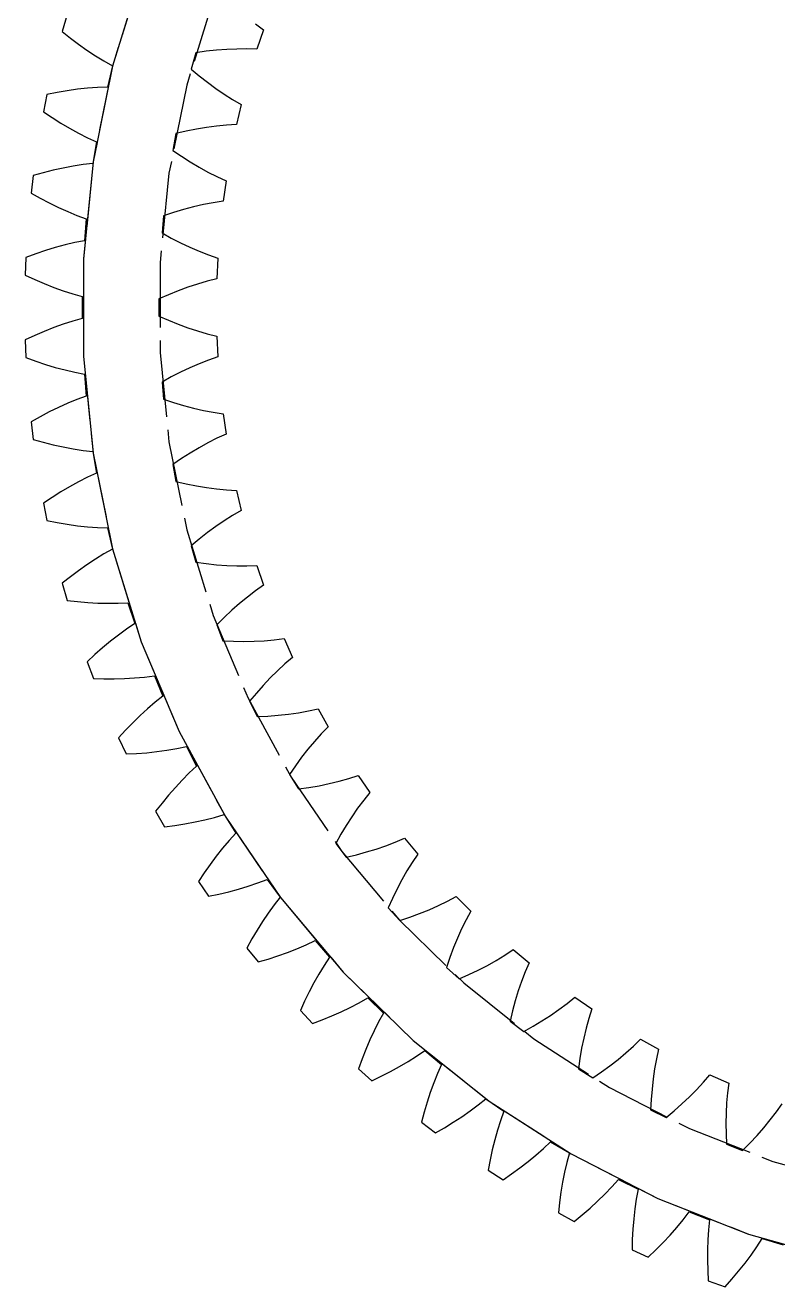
# Model space of a CAD drawing. Header units: millimetres. Extents: x -27 to 154, y -43 to 55.
# Drawn here: x -20.24 to -5.52, y -19.16 to 5.52 of the extents above; entities that cross this region are included whole.
import ezdxf

# ---------------------------------------------------------------- set-up
doc = ezdxf.new("R2010")
doc.units = ezdxf.units.MM
doc.linetypes.add('DASHED', pattern=[1.524, 1.27, -0.254])
doc.layers.add('HIDDEN', color=8, linetype='DASHED')
doc.layers.add('VISIBLE', color=7, linetype='CONTINUOUS')

msp = doc.modelspace()

# ---------------------------------------------------------------- linework, layer by layer
at = {"layer": 'HIDDEN'}
for points in [[(-17.97162, 6.54114), (-18.5336, 4.71924), (-18.91139, 2.85043), (-19.10123, 0.9533), (-19.10123, -0.9533), (-18.91139, -2.85043), (-18.5336, -4.71924), (-17.97162, -6.54114), (-17.23103, -8.29803), (-16.31919, -9.97245), (-15.24516, -11.54776), (-14.01962, -13.0083), (-12.65474, -14.33957), (-11.1641, -15.52831), (-9.5625, -16.56274), (-7.86587, -17.43255), (-6.09106, -18.12911), (-4.25571, -18.6455)], [(-17.97162, 6.54114), (-18.5336, 4.71924), (-18.91139, 2.85043), (-19.10123, 0.9533), (-19.10123, -0.9533), (-18.91139, -2.85043), (-18.5336, -4.71924), (-17.97162, -6.54114), (-17.23103, -8.29803), (-16.31919, -9.97245), (-15.24516, -11.54776), (-14.01962, -13.0083), (-12.65474, -14.33957), (-11.1641, -15.52831), (-9.5625, -16.56274), (-7.86587, -17.43255), (-6.09106, -18.12911), (-4.25571, -18.6455)], [(-17.97162, 6.54114), (-18.5336, 4.71924), (-18.91139, 2.85043), (-19.10123, 0.9533), (-19.10123, -0.9533), (-18.91139, -2.85043), (-18.5336, -4.71924), (-17.97162, -6.54114), (-17.23103, -8.29803), (-16.31919, -9.97245), (-15.24516, -11.54776), (-14.01962, -13.0083), (-12.65474, -14.33957), (-11.1641, -15.52831), (-9.5625, -16.56274), (-7.86587, -17.43255), (-6.09106, -18.12911), (-4.25571, -18.6455)], [(-16.56208, 6.02811), (-17.07999, 4.3491), (-17.42814, 2.62687), (-17.60309, 0.87853), (-17.60309, -0.87853), (-17.42814, -2.62687), (-17.07999, -4.3491), (-16.56208, -6.02811), (-15.87958, -7.6472), (-15.03925, -9.1903), (-14.04946, -10.64205), (-12.92004, -11.98804), (-11.66221, -13.21489), (-10.28848, -14.31041), (-8.8125, -15.2637), (-7.24894, -16.06529), (-5.61333, -16.70722), (-3.92193, -17.1831)], [(-16.56208, 6.02811), (-17.07999, 4.3491), (-17.42814, 2.62687), (-17.60309, 0.87853), (-17.60309, -0.87853), (-17.42814, -2.62687), (-17.07999, -4.3491), (-16.56208, -6.02811), (-15.87958, -7.6472), (-15.03925, -9.1903), (-14.04946, -10.64205), (-12.92004, -11.98804), (-11.66221, -13.21489), (-10.28848, -14.31041), (-8.8125, -15.2637), (-7.24894, -16.06529), (-5.61333, -16.70722), (-3.92193, -17.1831)], [(-19.42195, 5.73152), (-19.51756, 5.39697)], [(-15.73869, 5.54675), (-15.57917, 5.43503)], [(-15.73869, 5.54675), (-15.57917, 5.43503)], [(-15.57917, 5.43503), (-15.70778, 5.0513)], [(-15.57917, 5.43503), (-15.70778, 5.0513)], [(-19.51756, 5.39697), (-19.35776, 5.27075)], [(-19.35776, 5.27075), (-19.19618, 5.14997)], [(-19.19618, 5.14997), (-19.0328, 5.03489)], [(-19.0328, 5.03489), (-18.86759, 4.92586)], [(-16.90543, 4.98467), (-16.99738, 4.66151)], [(-16.90543, 4.98467), (-16.99738, 4.66151)], [(-16.70155, 5.01244), (-16.90543, 4.98467)], [(-16.70155, 5.01244), (-16.90543, 4.98467)], [(-16.49914, 5.03398), (-16.70155, 5.01244)], [(-16.49914, 5.03398), (-16.70155, 5.01244)], [(-16.29834, 5.04905), (-16.49914, 5.03398)], [(-16.29834, 5.04905), (-16.49914, 5.03398)], [(-16.09936, 5.0573), (-16.29834, 5.04905)], [(-16.09936, 5.0573), (-16.29834, 5.04905)], [(-15.90241, 5.05827), (-16.09936, 5.0573)], [(-15.90241, 5.05827), (-16.09936, 5.0573)], [(-15.70778, 5.0513), (-15.90241, 5.05827)], [(-15.70778, 5.0513), (-15.90241, 5.05827)], [(-18.86759, 4.92586), (-18.70049, 4.82333)], [(-18.70049, 4.82333), (-18.53139, 4.72793)], [(-18.53139, 4.72793), (-18.63263, 4.31168)], [(-18.53139, 4.72793), (-18.63263, 4.31168)], [(-16.99738, 4.66151), (-16.83865, 4.53058)], [(-16.99738, 4.66151), (-16.83865, 4.53058)], [(-16.83865, 4.53058), (-16.6779, 4.4057)], [(-16.83865, 4.53058), (-16.6779, 4.4057)], [(-19.61601, 4.20905), (-19.81592, 4.17033)], [(-19.417, 4.24213), (-19.61601, 4.20905)], [(-19.21902, 4.26931), (-19.417, 4.24213)], [(-19.02218, 4.29028), (-19.21902, 4.26931)], [(-18.82666, 4.3046), (-19.02218, 4.29028)], [(-18.63263, 4.31168), (-18.82666, 4.3046)], [(-16.6779, 4.4057), (-16.51511, 4.28718)], [(-16.6779, 4.4057), (-16.51511, 4.28718)], [(-16.51511, 4.28718), (-16.35028, 4.17541)], [(-16.51511, 4.28718), (-16.35028, 4.17541)], [(-19.81592, 4.17033), (-19.88465, 3.82924)], [(-16.35028, 4.17541), (-16.18334, 4.07091)], [(-16.35028, 4.17541), (-16.18334, 4.07091)], [(-16.18334, 4.07091), (-16.01419, 3.97438)], [(-16.18334, 4.07091), (-16.01419, 3.97438)], [(-16.01419, 3.97438), (-16.10685, 3.58042)], [(-16.01419, 3.97438), (-16.10685, 3.58042)], [(-19.88465, 3.82924), (-19.71533, 3.71611)], [(-19.71533, 3.71611), (-19.54467, 3.60855)], [(-19.54467, 3.60855), (-19.37266, 3.50681)], [(-19.37266, 3.50681), (-19.19931, 3.41125)], [(-16.89323, 3.49016), (-17.0928, 3.45003)], [(-16.89323, 3.49016), (-17.0928, 3.45003)], [(-16.69468, 3.52369), (-16.89323, 3.49016)], [(-16.69468, 3.52369), (-16.89323, 3.49016)], [(-16.49731, 3.55027), (-16.69468, 3.52369)], [(-16.49731, 3.55027), (-16.69468, 3.52369)], [(-16.30129, 3.56941), (-16.49731, 3.55027)], [(-16.30129, 3.56941), (-16.49731, 3.55027)], [(-16.10685, 3.58042), (-16.30129, 3.56941)], [(-16.10685, 3.58042), (-16.30129, 3.56941)], [(-19.19931, 3.41125), (-19.02458, 3.32232)], [(-19.02458, 3.32232), (-18.84844, 3.24066)], [(-18.84844, 3.24066), (-18.9163, 2.81769)], [(-18.84844, 3.24066), (-18.9163, 2.81769)], [(-17.29325, 3.40357), (-17.35498, 3.07331)], [(-17.29325, 3.40357), (-17.35498, 3.07331)], [(-17.0928, 3.45003), (-17.29325, 3.40357)], [(-17.0928, 3.45003), (-17.29325, 3.40357)], [(-17.35498, 3.07331), (-17.18485, 2.95757)], [(-17.35498, 3.07331), (-17.18485, 2.95757)], [(-19.49746, 2.72886), (-19.69266, 2.68603)], [(-19.30292, 2.7654), (-19.49746, 2.72886)], [(-19.10915, 2.79521), (-19.30292, 2.7654)], [(-18.9163, 2.81769), (-19.10915, 2.79521)], [(-17.18485, 2.95757), (-17.01326, 2.84806)], [(-17.18485, 2.95757), (-17.01326, 2.84806)], [(-17.01326, 2.84806), (-16.84023, 2.74507)], [(-17.01326, 2.84806), (-16.84023, 2.74507)], [(-16.84023, 2.74507), (-16.66579, 2.64899)], [(-16.84023, 2.74507), (-16.66579, 2.64899)], [(-20.08462, 2.58276), (-20.12603, 2.23729)], [(-19.88841, 2.63725), (-20.08462, 2.58276)], [(-19.69266, 2.68603), (-19.88841, 2.63725)], [(-16.66579, 2.64899), (-16.48992, 2.56033)], [(-16.66579, 2.64899), (-16.48992, 2.56033)], [(-16.48992, 2.56033), (-16.31259, 2.47982)], [(-16.48992, 2.56033), (-16.31259, 2.47982)], [(-16.31259, 2.47982), (-16.3685, 2.07899)], [(-16.31259, 2.47982), (-16.3685, 2.07899)], [(-20.12603, 2.23729), (-19.94826, 2.13798)], [(-19.94826, 2.13798), (-19.76958, 2.04431)], [(-19.76958, 2.04431), (-19.59004, 1.95657)], [(-16.75451, 2.01294), (-16.94859, 1.96827)], [(-16.75451, 2.01294), (-16.94859, 1.96827)], [(-16.56109, 2.05009), (-16.75451, 2.01294)], [(-16.56109, 2.05009), (-16.75451, 2.01294)], [(-16.3685, 2.07899), (-16.56109, 2.05009)], [(-16.3685, 2.07899), (-16.56109, 2.05009)], [(-19.59004, 1.95657), (-19.40964, 1.87508)], [(-19.40964, 1.87508), (-19.2284, 1.80032)], [(-19.2284, 1.80032), (-19.04633, 1.7329)], [(-19.04633, 1.7329), (-19.08036, 1.30588)], [(-19.04633, 1.7329), (-19.08036, 1.30588)], [(-17.53352, 1.79343), (-17.56452, 1.45888)], [(-17.53352, 1.79343), (-17.56452, 1.45888)], [(-17.33821, 1.85819), (-17.53352, 1.79343)], [(-17.33821, 1.85819), (-17.53352, 1.79343)], [(-17.1432, 1.91656), (-17.33821, 1.85819)], [(-17.1432, 1.91656), (-17.33821, 1.85819)], [(-16.94859, 1.96827), (-17.1432, 1.91656)], [(-16.94859, 1.96827), (-17.1432, 1.91656)], [(-19.27082, 1.26815), (-19.46161, 1.22304)], [(-19.08036, 1.30588), (-19.27082, 1.26815)], [(-17.56452, 1.45888), (-17.38444, 1.35934)], [(-17.56452, 1.45888), (-17.38444, 1.35934)], [(-17.38444, 1.35934), (-17.20347, 1.26613)], [(-17.38444, 1.35934), (-17.20347, 1.26613)], [(-17.20347, 1.26613), (-17.02168, 1.17954)], [(-17.20347, 1.26613), (-17.02168, 1.17954)], [(-20.03507, 1.04878), (-20.22633, 0.97887)], [(-19.84381, 1.11296), (-20.03507, 1.04878)], [(-19.65263, 1.17116), (-19.84381, 1.11296)], [(-19.46161, 1.22304), (-19.65263, 1.17116)], [(-17.02168, 1.17954), (-16.83911, 1.09996)], [(-17.02168, 1.17954), (-16.83911, 1.09996)], [(-16.83911, 1.09996), (-16.65581, 1.02791)], [(-16.83911, 1.09996), (-16.65581, 1.02791)], [(-16.65581, 1.02791), (-16.47181, 0.96411)], [(-16.65581, 1.02791), (-16.47181, 0.96411)], [(-20.22633, 0.97887), (-20.24016, 0.63121)], [(-16.47181, 0.96411), (-16.4905, 0.55983)], [(-16.47181, 0.96411), (-16.4905, 0.55983)], [(-20.24016, 0.63121), (-20.05506, 0.54633)], [(-20.05506, 0.54633), (-19.86951, 0.46715)], [(-16.6796, 0.51328), (-16.86877, 0.45845)], [(-16.6796, 0.51328), (-16.86877, 0.45845)], [(-16.4905, 0.55983), (-16.6796, 0.51328)], [(-16.4905, 0.55983), (-16.6796, 0.51328)], [(-19.86951, 0.46715), (-19.68356, 0.39395)], [(-19.68356, 0.39395), (-19.49726, 0.32706)], [(-19.49726, 0.32706), (-19.31066, 0.26693)], [(-19.31066, 0.26693), (-19.1238, 0.21419)], [(-17.4357, 0.25049), (-17.6242, 0.16799)], [(-17.4357, 0.25049), (-17.6242, 0.16799)], [(-17.24691, 0.32661), (-17.4357, 0.25049)], [(-17.24691, 0.32661), (-17.4357, 0.25049)], [(-17.0579, 0.39605), (-17.24691, 0.32661)], [(-17.0579, 0.39605), (-17.24691, 0.32661)], [(-16.86877, 0.45845), (-17.0579, 0.39605)], [(-16.86877, 0.45845), (-17.0579, 0.39605)], [(-19.1238, 0.21419), (-19.1238, -0.21419)], [(-19.1238, 0.21419), (-19.1238, -0.21419)], [(-17.6242, 0.16799), (-17.6242, -0.16799)], [(-17.6242, 0.16799), (-17.6242, -0.16799)], [(-19.1238, -0.21419), (-19.31066, -0.26693)], [(-17.6242, -0.16799), (-17.4357, -0.25049)], [(-17.6242, -0.16799), (-17.4357, -0.25049)], [(-19.86951, -0.46715), (-20.05506, -0.54633)], [(-19.68356, -0.39395), (-19.86951, -0.46715)], [(-19.49726, -0.32706), (-19.68356, -0.39395)], [(-19.31066, -0.26693), (-19.49726, -0.32706)], [(-17.4357, -0.25049), (-17.24691, -0.32661)], [(-17.4357, -0.25049), (-17.24691, -0.32661)], [(-17.24691, -0.32661), (-17.0579, -0.39605)], [(-17.24691, -0.32661), (-17.0579, -0.39605)], [(-17.0579, -0.39605), (-16.86877, -0.45845)], [(-17.0579, -0.39605), (-16.86877, -0.45845)], [(-16.86877, -0.45845), (-16.6796, -0.51328)], [(-16.86877, -0.45845), (-16.6796, -0.51328)], [(-20.05506, -0.54633), (-20.24016, -0.63121)], [(-20.24016, -0.63121), (-20.22633, -0.97887)], [(-16.6796, -0.51328), (-16.4905, -0.55983)], [(-16.6796, -0.51328), (-16.4905, -0.55983)], [(-16.4905, -0.55983), (-16.47181, -0.96411)], [(-16.4905, -0.55983), (-16.47181, -0.96411)], [(-20.22633, -0.97887), (-20.03507, -1.04878)], [(-16.47181, -0.96411), (-16.65581, -1.02791)], [(-16.47181, -0.96411), (-16.65581, -1.02791)], [(-20.03507, -1.04878), (-19.84381, -1.11296)], [(-19.84381, -1.11296), (-19.65263, -1.17116)], [(-19.65263, -1.17116), (-19.46161, -1.22304)], [(-19.46161, -1.22304), (-19.27082, -1.26815)], [(-17.02168, -1.17954), (-17.20347, -1.26613)], [(-17.02168, -1.17954), (-17.20347, -1.26613)], [(-16.83911, -1.09996), (-17.02168, -1.17954)], [(-16.83911, -1.09996), (-17.02168, -1.17954)], [(-16.65581, -1.02791), (-16.83911, -1.09996)], [(-16.65581, -1.02791), (-16.83911, -1.09996)], [(-19.27082, -1.26815), (-19.08036, -1.30588)], [(-19.08036, -1.30588), (-19.04633, -1.7329)], [(-19.08036, -1.30588), (-19.04633, -1.7329)], [(-17.38444, -1.35934), (-17.56452, -1.45888)], [(-17.38444, -1.35934), (-17.56452, -1.45888)], [(-17.56452, -1.45888), (-17.53352, -1.79343)], [(-17.56452, -1.45888), (-17.53352, -1.79343)], [(-17.20347, -1.26613), (-17.38444, -1.35934)], [(-17.20347, -1.26613), (-17.38444, -1.35934)], [(-19.59004, -1.95657), (-19.76958, -2.04431)], [(-19.40964, -1.87508), (-19.59004, -1.95657)], [(-19.2284, -1.80032), (-19.40964, -1.87508)], [(-19.04633, -1.7329), (-19.2284, -1.80032)], [(-17.53352, -1.79343), (-17.33821, -1.85819)], [(-17.53352, -1.79343), (-17.33821, -1.85819)], [(-17.33821, -1.85819), (-17.1432, -1.91656)], [(-17.33821, -1.85819), (-17.1432, -1.91656)], [(-17.1432, -1.91656), (-16.94859, -1.96827)], [(-17.1432, -1.91656), (-16.94859, -1.96827)], [(-16.94859, -1.96827), (-16.75451, -2.01294)], [(-16.94859, -1.96827), (-16.75451, -2.01294)], [(-19.94826, -2.13798), (-20.12603, -2.23729)], [(-19.76958, -2.04431), (-19.94826, -2.13798)], [(-16.75451, -2.01294), (-16.56109, -2.05009)], [(-16.75451, -2.01294), (-16.56109, -2.05009)], [(-16.56109, -2.05009), (-16.3685, -2.07899)], [(-16.56109, -2.05009), (-16.3685, -2.07899)], [(-16.3685, -2.07899), (-16.31259, -2.47982)], [(-16.3685, -2.07899), (-16.31259, -2.47982)], [(-20.12603, -2.23729), (-20.08462, -2.58276)], [(-20.08462, -2.58276), (-19.88841, -2.63725)], [(-19.88841, -2.63725), (-19.69266, -2.68603)], [(-19.69266, -2.68603), (-19.49746, -2.72886)], [(-16.66579, -2.64899), (-16.84023, -2.74507)], [(-16.66579, -2.64899), (-16.84023, -2.74507)], [(-16.48992, -2.56033), (-16.66579, -2.64899)], [(-16.48992, -2.56033), (-16.66579, -2.64899)], [(-16.31259, -2.47982), (-16.48992, -2.56033)], [(-16.31259, -2.47982), (-16.48992, -2.56033)], [(-19.49746, -2.72886), (-19.30292, -2.7654)], [(-19.30292, -2.7654), (-19.10915, -2.79521)], [(-19.10915, -2.79521), (-18.9163, -2.81769)], [(-18.9163, -2.81769), (-18.84844, -3.24066)], [(-18.9163, -2.81769), (-18.84844, -3.24066)], [(-17.18485, -2.95757), (-17.35498, -3.07331)], [(-17.18485, -2.95757), (-17.35498, -3.07331)], [(-17.01326, -2.84806), (-17.18485, -2.95757)], [(-17.01326, -2.84806), (-17.18485, -2.95757)], [(-16.84023, -2.74507), (-17.01326, -2.84806)], [(-16.84023, -2.74507), (-17.01326, -2.84806)], [(-17.35498, -3.07331), (-17.29325, -3.40357)], [(-17.35498, -3.07331), (-17.29325, -3.40357)], [(-19.19931, -3.41125), (-19.37266, -3.50681)], [(-19.02458, -3.32232), (-19.19931, -3.41125)], [(-18.84844, -3.24066), (-19.02458, -3.32232)], [(-17.29325, -3.40357), (-17.0928, -3.45003)], [(-17.29325, -3.40357), (-17.0928, -3.45003)], [(-17.0928, -3.45003), (-16.89323, -3.49016)], [(-17.0928, -3.45003), (-16.89323, -3.49016)], [(-19.54467, -3.60855), (-19.71533, -3.71611)], [(-19.37266, -3.50681), (-19.54467, -3.60855)], [(-16.89323, -3.49016), (-16.69468, -3.52369)], [(-16.89323, -3.49016), (-16.69468, -3.52369)], [(-16.69468, -3.52369), (-16.49731, -3.55027)], [(-16.69468, -3.52369), (-16.49731, -3.55027)], [(-16.49731, -3.55027), (-16.30129, -3.56941)], [(-16.49731, -3.55027), (-16.30129, -3.56941)], [(-16.30129, -3.56941), (-16.10685, -3.58042)], [(-16.30129, -3.56941), (-16.10685, -3.58042)], [(-16.10685, -3.58042), (-16.01419, -3.97438)], [(-16.10685, -3.58042), (-16.01419, -3.97438)], [(-19.71533, -3.71611), (-19.88465, -3.82924)], [(-19.88465, -3.82924), (-19.81592, -4.17033)], [(-19.81592, -4.17033), (-19.61601, -4.20905)], [(-16.35028, -4.17541), (-16.51511, -4.28718)], [(-16.35028, -4.17541), (-16.51511, -4.28718)], [(-16.18334, -4.07091), (-16.35028, -4.17541)], [(-16.18334, -4.07091), (-16.35028, -4.17541)], [(-16.01419, -3.97438), (-16.18334, -4.07091)], [(-16.01419, -3.97438), (-16.18334, -4.07091)], [(-19.61601, -4.20905), (-19.417, -4.24213)], [(-19.417, -4.24213), (-19.21902, -4.26931)], [(-19.21902, -4.26931), (-19.02218, -4.29028)], [(-19.02218, -4.29028), (-18.82666, -4.3046)], [(-18.82666, -4.3046), (-18.63263, -4.31168)], [(-18.63263, -4.31168), (-18.53139, -4.72793)], [(-18.63263, -4.31168), (-18.53139, -4.72793)], [(-16.6779, -4.4057), (-16.83865, -4.53058)], [(-16.6779, -4.4057), (-16.83865, -4.53058)], [(-16.51511, -4.28718), (-16.6779, -4.4057)], [(-16.51511, -4.28718), (-16.6779, -4.4057)], [(-16.83865, -4.53058), (-16.99738, -4.66151)], [(-16.83865, -4.53058), (-16.99738, -4.66151)], [(-16.99738, -4.66151), (-16.90543, -4.98467)], [(-16.99738, -4.66151), (-16.90543, -4.98467)], [(-18.86759, -4.92586), (-19.0328, -5.03489)], [(-18.70049, -4.82333), (-18.86759, -4.92586)], [(-18.53139, -4.72793), (-18.70049, -4.82333)], [(-19.19618, -5.14997), (-19.35776, -5.27075)], [(-19.0328, -5.03489), (-19.19618, -5.14997)], [(-16.90543, -4.98467), (-16.70155, -5.01244)], [(-16.90543, -4.98467), (-16.70155, -5.01244)], [(-16.70155, -5.01244), (-16.49914, -5.03398)], [(-16.70155, -5.01244), (-16.49914, -5.03398)], [(-16.49914, -5.03398), (-16.29834, -5.04905)], [(-16.49914, -5.03398), (-16.29834, -5.04905)], [(-16.29834, -5.04905), (-16.09936, -5.0573)], [(-16.29834, -5.04905), (-16.09936, -5.0573)], [(-16.09936, -5.0573), (-15.90241, -5.05827)], [(-16.09936, -5.0573), (-15.90241, -5.05827)], [(-15.90241, -5.05827), (-15.70778, -5.0513)], [(-15.90241, -5.05827), (-15.70778, -5.0513)], [(-15.70778, -5.0513), (-15.57917, -5.43503)], [(-15.70778, -5.0513), (-15.57917, -5.43503)], [(-19.35776, -5.27075), (-19.51756, -5.39697)], [(-19.51756, -5.39697), (-19.42195, -5.73152)], [(-15.89527, -5.66622), (-16.04909, -5.79272)], [(-15.89527, -5.66622), (-16.04909, -5.79272)], [(-15.73869, -5.54675), (-15.89527, -5.66622)], [(-15.73869, -5.54675), (-15.89527, -5.66622)], [(-15.57917, -5.43503), (-15.73869, -5.54675)], [(-15.57917, -5.43503), (-15.73869, -5.54675)], [(-19.42195, -5.73152), (-19.21959, -5.75424)], [(-19.21959, -5.75424), (-19.01858, -5.7714)], [(-19.01858, -5.7714), (-18.81907, -5.78277)], [(-18.81907, -5.78277), (-18.62119, -5.78803)], [(-18.62119, -5.78803), (-18.42514, -5.78678)], [(-18.42514, -5.78678), (-18.23117, -5.77842)], [(-18.23117, -5.77842), (-18.09717, -6.1853)], [(-18.23117, -5.77842), (-18.09717, -6.1853)], [(-16.04909, -5.79272), (-16.20025, -5.92575)], [(-16.04909, -5.79272), (-16.20025, -5.92575)], [(-16.3488, -6.06492), (-16.49476, -6.20995)], [(-16.3488, -6.06492), (-16.49476, -6.20995)], [(-16.20025, -5.92575), (-16.3488, -6.06492)], [(-16.20025, -5.92575), (-16.3488, -6.06492)], [(-18.41659, -6.40932), (-18.57261, -6.53113)], [(-18.25816, -6.29384), (-18.41659, -6.40932)], [(-18.09717, -6.1853), (-18.25816, -6.29384)], [(-16.49476, -6.20995), (-16.37339, -6.52324)], [(-16.49476, -6.20995), (-16.37339, -6.52324)], [(-18.72634, -6.65883), (-18.87781, -6.79207)], [(-18.57261, -6.53113), (-18.72634, -6.65883)], [(-16.37339, -6.52324), (-16.16782, -6.53208)], [(-16.37339, -6.52324), (-16.16782, -6.53208)], [(-16.16782, -6.53208), (-15.96428, -6.53486)], [(-16.16782, -6.53208), (-15.96428, -6.53486)], [(-15.96428, -6.53486), (-15.76295, -6.53134)], [(-15.96428, -6.53486), (-15.76295, -6.53134)], [(-15.76295, -6.53134), (-15.56405, -6.52119)], [(-15.76295, -6.53134), (-15.56405, -6.52119)], [(-15.56405, -6.52119), (-15.36785, -6.50399)], [(-15.56405, -6.52119), (-15.36785, -6.50399)], [(-15.36785, -6.50399), (-15.1747, -6.47908)], [(-15.36785, -6.50399), (-15.1747, -6.47908)], [(-15.1747, -6.47908), (-15.01123, -6.84931)], [(-15.1747, -6.47908), (-15.01123, -6.84931)], [(-18.87781, -6.79207), (-19.02707, -6.93058)], [(-15.01123, -6.84931), (-15.15976, -6.97527)], [(-15.01123, -6.84931), (-15.15976, -6.97527)], [(-19.02707, -6.93058), (-18.90518, -7.25648)], [(-15.30465, -7.10867), (-15.44615, -7.24883)], [(-15.30465, -7.10867), (-15.44615, -7.24883)], [(-15.15976, -6.97527), (-15.30465, -7.10867)], [(-15.15976, -6.97527), (-15.30465, -7.10867)], [(-18.90518, -7.25648), (-18.70166, -7.26305)], [(-18.70166, -7.26305), (-18.49992, -7.26419)], [(-18.49992, -7.26419), (-18.30013, -7.25967)], [(-18.30013, -7.25967), (-18.10246, -7.24919)], [(-18.10246, -7.24919), (-17.90714, -7.23236)], [(-17.90714, -7.23236), (-17.71444, -7.20862)], [(-17.71444, -7.20862), (-17.54854, -7.60357)], [(-17.71444, -7.20862), (-17.54854, -7.60357)], [(-15.58438, -7.39524), (-15.71945, -7.54753)], [(-15.58438, -7.39524), (-15.71945, -7.54753)], [(-15.44615, -7.24883), (-15.58438, -7.39524)], [(-15.44615, -7.24883), (-15.58438, -7.39524)], [(-17.54854, -7.60357), (-17.70039, -7.72456)], [(-15.71945, -7.54753), (-15.85142, -7.7054)], [(-15.71945, -7.54753), (-15.85142, -7.7054)], [(-17.84915, -7.85226), (-17.995, -7.98608)], [(-17.70039, -7.72456), (-17.84915, -7.85226)], [(-15.85142, -7.7054), (-15.70166, -8.00616)], [(-15.85142, -7.7054), (-15.70166, -8.00616)], [(-14.89596, -7.92944), (-14.70218, -7.89421)], [(-14.89596, -7.92944), (-14.70218, -7.89421)], [(-14.70218, -7.89421), (-14.51215, -7.85159)], [(-14.70218, -7.89421), (-14.51215, -7.85159)], [(-14.51215, -7.85159), (-14.31522, -8.20515)], [(-14.51215, -7.85159), (-14.31522, -8.20515)], [(-18.13809, -8.12559), (-18.2785, -8.27044)], [(-17.995, -7.98608), (-18.13809, -8.12559)], [(-15.70166, -8.00616), (-15.49615, -7.99599)], [(-15.70166, -8.00616), (-15.49615, -7.99599)], [(-15.49615, -7.99599), (-15.29322, -7.97998)], [(-15.49615, -7.99599), (-15.29322, -7.97998)], [(-15.29322, -7.97998), (-15.09307, -7.9579)], [(-15.29322, -7.97998), (-15.09307, -7.9579)], [(-15.09307, -7.9579), (-14.89596, -7.92944)], [(-15.09307, -7.9579), (-14.89596, -7.92944)], [(-18.2785, -8.27044), (-18.41629, -8.42038)], [(-14.45149, -8.34428), (-14.58346, -8.49049)], [(-14.45149, -8.34428), (-14.58346, -8.49049)], [(-14.31522, -8.20515), (-14.45149, -8.34428)], [(-14.31522, -8.20515), (-14.45149, -8.34428)], [(-18.41629, -8.42038), (-18.26889, -8.73556)], [(-17.46929, -8.66452), (-17.27592, -8.63223)], [(-17.27592, -8.63223), (-17.08572, -8.59325)], [(-17.08572, -8.59325), (-16.88896, -8.97377)], [(-17.08572, -8.59325), (-16.88896, -8.97377)], [(-14.58346, -8.49049), (-14.71142, -8.6431)], [(-14.58346, -8.49049), (-14.71142, -8.6431)], [(-18.26889, -8.73556), (-18.06549, -8.72594)], [(-18.06549, -8.72594), (-17.8643, -8.71105)], [(-17.8643, -8.71105), (-17.6655, -8.69067)], [(-17.6655, -8.69067), (-17.46929, -8.66452)], [(-14.83555, -8.80164), (-14.956, -8.96574)], [(-14.83555, -8.80164), (-14.956, -8.96574)], [(-14.71142, -8.6431), (-14.83555, -8.80164)], [(-14.71142, -8.6431), (-14.83555, -8.80164)], [(-17.03072, -9.10644), (-17.16886, -9.24555)], [(-16.88896, -8.97377), (-17.03072, -9.10644)], [(-14.956, -8.96574), (-15.07283, -9.13511)], [(-14.956, -8.96574), (-15.07283, -9.13511)], [(-17.16886, -9.24555), (-17.30362, -9.39054)], [(-15.07283, -9.13511), (-14.89596, -9.42078)], [(-15.07283, -9.13511), (-14.89596, -9.42078)], [(-14.69226, -9.39169), (-14.49168, -9.35702)], [(-14.69226, -9.39169), (-14.49168, -9.35702)], [(-14.49168, -9.35702), (-14.29443, -9.31656)], [(-14.49168, -9.35702), (-14.29443, -9.31656)], [(-14.29443, -9.31656), (-14.10078, -9.27004)], [(-14.29443, -9.31656), (-14.10078, -9.27004)], [(-14.10078, -9.27004), (-13.91108, -9.21708)], [(-14.10078, -9.27004), (-13.91108, -9.21708)], [(-13.91108, -9.21708), (-13.72579, -9.15711)], [(-13.91108, -9.21708), (-13.72579, -9.15711)], [(-13.72579, -9.15711), (-13.49708, -9.49099)], [(-13.72579, -9.15711), (-13.49708, -9.49099)], [(-17.43518, -9.54098), (-17.56363, -9.69653)], [(-17.30362, -9.39054), (-17.43518, -9.54098)], [(-14.89596, -9.42078), (-14.69226, -9.39169)], [(-14.89596, -9.42078), (-14.69226, -9.39169)], [(-13.49708, -9.49099), (-13.61993, -9.6421)], [(-13.49708, -9.49099), (-13.61993, -9.6421)], [(-17.56363, -9.69653), (-17.68907, -9.85694)], [(-17.68907, -9.85694), (-17.5171, -10.15941)], [(-13.73785, -9.79986), (-13.85118, -9.96362)], [(-13.73785, -9.79986), (-13.85118, -9.96362)], [(-13.61993, -9.6421), (-13.73785, -9.79986)], [(-13.61993, -9.6421), (-13.73785, -9.79986)], [(-17.3151, -10.13366), (-17.11574, -10.10283)], [(-17.11574, -10.10283), (-16.91918, -10.06672)], [(-16.91918, -10.06672), (-16.72567, -10.02507)], [(-16.72567, -10.02507), (-16.53547, -9.97751)], [(-16.53547, -9.97751), (-16.34897, -9.92355)], [(-16.34897, -9.92355), (-16.12261, -10.28723)], [(-16.34897, -9.92355), (-16.12261, -10.28723)], [(-13.85118, -9.96362), (-13.96016, -10.13294)], [(-13.85118, -9.96362), (-13.96016, -10.13294)], [(-17.5171, -10.15941), (-17.3151, -10.13366)], [(-16.12261, -10.28723), (-16.25338, -10.43074)], [(-14.06495, -10.30746), (-14.16565, -10.48689)], [(-14.06495, -10.30746), (-14.16565, -10.48689)], [(-13.96016, -10.13294), (-14.06495, -10.30746)], [(-13.96016, -10.13294), (-14.06495, -10.30746)], [(-16.38002, -10.5804), (-16.50284, -10.73563)], [(-16.25338, -10.43074), (-16.38002, -10.5804)], [(-14.16565, -10.48689), (-13.96318, -10.75501)], [(-14.16565, -10.48689), (-13.96318, -10.75501)], [(-13.5665, -10.65423), (-13.37382, -10.59574)], [(-13.5665, -10.65423), (-13.37382, -10.59574)], [(-13.37382, -10.59574), (-13.18529, -10.53155)], [(-13.37382, -10.59574), (-13.18529, -10.53155)], [(-13.18529, -10.53155), (-13.00129, -10.46131)], [(-13.18529, -10.53155), (-13.00129, -10.46131)], [(-13.00129, -10.46131), (-12.82233, -10.3845)], [(-13.00129, -10.46131), (-12.82233, -10.3845)], [(-12.82233, -10.3845), (-12.56378, -10.69586)], [(-12.82233, -10.3845), (-12.56378, -10.69586)], [(-16.50284, -10.73563), (-16.62203, -10.89604)], [(-13.96318, -10.75501), (-13.76303, -10.70725)], [(-13.96318, -10.75501), (-13.76303, -10.70725)], [(-13.76303, -10.70725), (-13.5665, -10.65423)], [(-13.76303, -10.70725), (-13.5665, -10.65423)], [(-12.67217, -10.85766), (-12.77503, -11.02562)], [(-12.67217, -10.85766), (-12.77503, -11.02562)], [(-12.56378, -10.69586), (-12.67217, -10.85766)], [(-12.56378, -10.69586), (-12.67217, -10.85766)], [(-16.73772, -11.06131), (-16.85002, -11.23118)], [(-16.62203, -10.89604), (-16.73772, -11.06131)], [(-12.77503, -11.02562), (-12.87276, -11.19915)], [(-12.77503, -11.02562), (-12.87276, -11.19915)], [(-16.85002, -11.23118), (-16.65456, -11.51904)], [(-16.0659, -11.37913), (-15.8763, -11.32223)], [(-15.8763, -11.32223), (-15.69049, -11.25972)], [(-15.69049, -11.25972), (-15.50886, -11.19111)], [(-15.50886, -11.19111), (-15.25432, -11.53566)], [(-15.50886, -11.19111), (-15.25432, -11.53566)], [(-12.87276, -11.19915), (-12.96565, -11.3778)], [(-12.87276, -11.19915), (-12.96565, -11.3778)], [(-16.65456, -11.51904), (-16.45525, -11.47732)], [(-16.45525, -11.47732), (-16.25896, -11.43074)], [(-16.25896, -11.43074), (-16.0659, -11.37913)], [(-15.25432, -11.53566), (-15.37327, -11.6891)], [(-13.05389, -11.56124), (-13.13762, -11.7492)], [(-13.05389, -11.56124), (-13.13762, -11.7492)], [(-12.96565, -11.3778), (-13.05389, -11.56124)], [(-12.96565, -11.3778), (-13.05389, -11.56124)], [(-11.98058, -11.61629), (-11.80947, -11.5233)], [(-11.98058, -11.61629), (-11.80947, -11.5233)], [(-11.80947, -11.5233), (-11.5233, -11.80947)], [(-11.80947, -11.5233), (-11.5233, -11.80947)], [(-15.37327, -11.6891), (-15.48763, -11.84835)], [(-13.13762, -11.7492), (-12.91126, -11.99749)], [(-13.13762, -11.7492), (-12.91126, -11.99749)], [(-12.52558, -11.86054), (-12.33912, -11.78452)], [(-12.52558, -11.86054), (-12.33912, -11.78452)], [(-12.33912, -11.78452), (-12.15732, -11.70321)], [(-12.33912, -11.78452), (-12.15732, -11.70321)], [(-12.15732, -11.70321), (-11.98058, -11.61629)], [(-12.15732, -11.70321), (-11.98058, -11.61629)], [(-11.5233, -11.80947), (-11.61629, -11.98058)], [(-11.5233, -11.80947), (-11.61629, -11.98058)], [(-15.59773, -12.01285), (-15.70379, -12.18222)], [(-15.48763, -11.84835), (-15.59773, -12.01285)], [(-12.91126, -11.99749), (-12.71638, -11.93147)], [(-12.91126, -11.99749), (-12.71638, -11.93147)], [(-12.71638, -11.93147), (-12.52558, -11.86054)], [(-12.71638, -11.93147), (-12.52558, -11.86054)], [(-11.61629, -11.98058), (-11.70321, -12.15732)], [(-11.61629, -11.98058), (-11.70321, -12.15732)], [(-15.70379, -12.18222), (-15.80599, -12.35616)], [(-11.78452, -12.33912), (-11.86054, -12.52558)], [(-11.78452, -12.33912), (-11.86054, -12.52558)], [(-11.70321, -12.15732), (-11.78452, -12.33912)], [(-11.70321, -12.15732), (-11.78452, -12.33912)], [(-15.80599, -12.35616), (-15.90443, -12.53441)], [(-15.90443, -12.53441), (-15.68672, -12.80583)], [(-15.11104, -12.6196), (-14.92656, -12.54782)], [(-14.92656, -12.54782), (-14.7463, -12.47074)], [(-14.7463, -12.47074), (-14.5707, -12.38791)], [(-14.5707, -12.38791), (-14.28959, -12.71115)], [(-14.5707, -12.38791), (-14.28959, -12.71115)], [(-11.86054, -12.52558), (-11.93147, -12.71638)], [(-11.86054, -12.52558), (-11.93147, -12.71638)], [(-10.85766, -12.67217), (-10.69586, -12.56378)], [(-10.85766, -12.67217), (-10.69586, -12.56378)], [(-10.69586, -12.56378), (-10.3845, -12.82233)], [(-10.69586, -12.56378), (-10.3845, -12.82233)], [(-15.68672, -12.80583), (-15.49135, -12.74841)], [(-15.49135, -12.74841), (-15.29939, -12.68639)], [(-15.29939, -12.68639), (-15.11104, -12.6196)], [(-14.28959, -12.71115), (-14.39597, -12.87356)], [(-11.93147, -12.71638), (-11.99749, -12.91126)], [(-11.93147, -12.71638), (-11.99749, -12.91126)], [(-11.19915, -12.87276), (-11.02562, -12.77503)], [(-11.19915, -12.87276), (-11.02562, -12.77503)], [(-11.02562, -12.77503), (-10.85766, -12.67217)], [(-11.02562, -12.77503), (-10.85766, -12.67217)], [(-10.3845, -12.82233), (-10.46131, -13.00129)], [(-10.3845, -12.82233), (-10.46131, -13.00129)], [(-14.49732, -13.04139), (-14.594, -13.21412)], [(-14.39597, -12.87356), (-14.49732, -13.04139)], [(-11.99749, -12.91126), (-11.7492, -13.13762)], [(-11.99749, -12.91126), (-11.7492, -13.13762)], [(-11.7492, -13.13762), (-11.56124, -13.05389)], [(-11.7492, -13.13762), (-11.56124, -13.05389)], [(-11.56124, -13.05389), (-11.3778, -12.96565)], [(-11.56124, -13.05389), (-11.3778, -12.96565)], [(-11.3778, -12.96565), (-11.19915, -12.87276)], [(-11.3778, -12.96565), (-11.19915, -12.87276)], [(-10.46131, -13.00129), (-10.53155, -13.18529)], [(-10.46131, -13.00129), (-10.53155, -13.18529)], [(-14.594, -13.21412), (-14.68627, -13.39138)], [(-10.53155, -13.18529), (-10.59574, -13.37382)], [(-10.53155, -13.18529), (-10.59574, -13.37382)], [(-14.77432, -13.57289), (-14.8583, -13.7584)], [(-14.68627, -13.39138), (-14.77432, -13.57289)], [(-13.70888, -13.60291), (-13.54042, -13.50639)], [(-13.54042, -13.50639), (-13.23451, -13.80628)], [(-13.54042, -13.50639), (-13.23451, -13.80628)], [(-10.65423, -13.5665), (-10.70725, -13.76303)], [(-10.65423, -13.5665), (-10.70725, -13.76303)], [(-10.59574, -13.37382), (-10.65423, -13.5665)], [(-10.59574, -13.37382), (-10.65423, -13.5665)], [(-9.6421, -13.61993), (-9.49099, -13.49708)], [(-9.6421, -13.61993), (-9.49099, -13.49708)], [(-9.49099, -13.49708), (-9.15711, -13.72579)], [(-9.49099, -13.49708), (-9.15711, -13.72579)], [(-14.8583, -13.7584), (-14.61971, -14.01166)], [(-14.24309, -13.86182), (-14.06064, -13.78028)], [(-14.06064, -13.78028), (-13.88245, -13.69407)], [(-13.88245, -13.69407), (-13.70888, -13.60291)], [(-13.23451, -13.80628), (-13.32766, -13.97663)], [(-10.70725, -13.76303), (-10.75501, -13.96318)], [(-10.70725, -13.76303), (-10.75501, -13.96318)], [(-9.96362, -13.85118), (-9.79986, -13.73785)], [(-9.96362, -13.85118), (-9.79986, -13.73785)], [(-9.79986, -13.73785), (-9.6421, -13.61993)], [(-9.79986, -13.73785), (-9.6421, -13.61993)], [(-9.15711, -13.72579), (-9.21708, -13.91108)], [(-9.15711, -13.72579), (-9.21708, -13.91108)], [(-14.61971, -14.01166), (-14.42952, -13.9389)], [(-14.42952, -13.9389), (-14.24309, -13.86182)], [(-13.32766, -13.97663), (-13.41535, -14.15197)], [(-10.75501, -13.96318), (-10.48689, -14.16565)], [(-10.75501, -13.96318), (-10.48689, -14.16565)], [(-10.48689, -14.16565), (-10.30746, -14.06495)], [(-10.48689, -14.16565), (-10.30746, -14.06495)], [(-10.30746, -14.06495), (-10.13294, -13.96016)], [(-10.30746, -14.06495), (-10.13294, -13.96016)], [(-10.13294, -13.96016), (-9.96362, -13.85118)], [(-10.13294, -13.96016), (-9.96362, -13.85118)], [(-9.21708, -13.91108), (-9.27004, -14.10078)], [(-9.21708, -13.91108), (-9.27004, -14.10078)], [(-13.41535, -14.15197), (-13.498, -14.33184)], [(-9.31656, -14.29443), (-9.35702, -14.49168)], [(-9.31656, -14.29443), (-9.35702, -14.49168)], [(-9.27004, -14.10078), (-9.31656, -14.29443)], [(-9.27004, -14.10078), (-9.31656, -14.29443)], [(-8.34428, -14.45149), (-8.20515, -14.31522)], [(-8.34428, -14.45149), (-8.20515, -14.31522)], [(-8.20515, -14.31522), (-7.85159, -14.51215)], [(-8.20515, -14.31522), (-7.85159, -14.51215)], [(-13.5759, -14.51588), (-13.64925, -14.7038)], [(-13.498, -14.33184), (-13.5759, -14.51588)], [(-12.58479, -14.64908), (-12.42453, -14.53949)], [(-12.42453, -14.53949), (-12.09576, -14.81412)], [(-12.42453, -14.53949), (-12.09576, -14.81412)], [(-9.35702, -14.49168), (-9.39169, -14.69226)], [(-9.35702, -14.49168), (-9.39169, -14.69226)], [(-8.49049, -14.58346), (-8.34428, -14.45149)], [(-8.49049, -14.58346), (-8.34428, -14.45149)], [(-7.85159, -14.51215), (-7.89421, -14.70218)], [(-7.85159, -14.51215), (-7.89421, -14.70218)], [(-13.64925, -14.7038), (-13.71822, -14.8954)], [(-12.92134, -14.85384), (-12.75057, -14.75374)], [(-12.75057, -14.75374), (-12.58479, -14.64908)], [(-9.39169, -14.69226), (-9.42078, -14.89596)], [(-9.39169, -14.69226), (-9.42078, -14.89596)], [(-8.80164, -14.83555), (-8.6431, -14.71142)], [(-8.80164, -14.83555), (-8.6431, -14.71142)], [(-8.6431, -14.71142), (-8.49049, -14.58346)], [(-8.6431, -14.71142), (-8.49049, -14.58346)], [(-7.89421, -14.70218), (-7.92944, -14.89596)], [(-7.89421, -14.70218), (-7.92944, -14.89596)], [(-13.71822, -14.8954), (-13.46026, -15.12891)], [(-13.46026, -15.12891), (-13.27646, -15.04126)], [(-13.27646, -15.04126), (-13.09674, -14.94962)], [(-13.09674, -14.94962), (-12.92134, -14.85384)], [(-12.17508, -14.99133), (-12.24856, -15.17309)], [(-12.09576, -14.81412), (-12.17508, -14.99133)], [(-9.42078, -14.89596), (-9.13511, -15.07283)], [(-9.42078, -14.89596), (-9.13511, -15.07283)], [(-9.13511, -15.07283), (-8.96574, -14.956)], [(-9.13511, -15.07283), (-8.96574, -14.956)], [(-8.96574, -14.956), (-8.80164, -14.83555)], [(-8.96574, -14.956), (-8.80164, -14.83555)], [(-7.92944, -14.89596), (-7.9579, -15.09307)], [(-7.92944, -14.89596), (-7.9579, -15.09307)], [(-6.97527, -15.15976), (-6.84931, -15.01123)], [(-6.97527, -15.15976), (-6.84931, -15.01123)], [(-6.84931, -15.01123), (-6.47908, -15.1747)], [(-6.84931, -15.01123), (-6.47908, -15.1747)], [(-12.24856, -15.17309), (-12.31666, -15.35895)], [(-7.97998, -15.29322), (-7.99599, -15.49615)], [(-7.97998, -15.29322), (-7.99599, -15.49615)], [(-7.9579, -15.09307), (-7.97998, -15.29322)], [(-7.9579, -15.09307), (-7.97998, -15.29322)], [(-7.10867, -15.30465), (-6.97527, -15.15976)], [(-7.10867, -15.30465), (-6.97527, -15.15976)], [(-6.47908, -15.1747), (-6.50399, -15.36785)], [(-6.47908, -15.1747), (-6.50399, -15.36785)], [(-12.37969, -15.5486), (-12.43788, -15.74176)], [(-12.31666, -15.35895), (-12.37969, -15.5486)], [(-11.38114, -15.60264), (-11.23009, -15.48066)], [(-11.23009, -15.48066), (-10.88054, -15.7283)], [(-11.23009, -15.48066), (-10.88054, -15.7283)], [(-7.99599, -15.49615), (-8.00616, -15.70166)], [(-7.99599, -15.49615), (-8.00616, -15.70166)], [(-7.39524, -15.58438), (-7.24883, -15.44615)], [(-7.39524, -15.58438), (-7.24883, -15.44615)], [(-7.24883, -15.44615), (-7.10867, -15.30465)], [(-7.24883, -15.44615), (-7.10867, -15.30465)], [(-6.50399, -15.36785), (-6.52119, -15.56405)], [(-6.50399, -15.36785), (-6.52119, -15.56405)], [(-12.43788, -15.74176), (-12.49141, -15.93823)], [(-11.70036, -15.83349), (-11.53808, -15.72014)], [(-11.53808, -15.72014), (-11.38114, -15.60264)], [(-10.88054, -15.7283), (-10.94553, -15.91125)], [(-8.00616, -15.70166), (-7.7054, -15.85142)], [(-8.00616, -15.70166), (-7.7054, -15.85142)], [(-7.7054, -15.85142), (-7.54753, -15.71945)], [(-7.7054, -15.85142), (-7.54753, -15.71945)], [(-7.54753, -15.71945), (-7.39524, -15.58438)], [(-7.54753, -15.71945), (-7.39524, -15.58438)], [(-6.53134, -15.76295), (-6.53486, -15.96428)], [(-6.53134, -15.76295), (-6.53486, -15.96428)], [(-6.52119, -15.56405), (-6.53134, -15.76295)], [(-6.52119, -15.56405), (-6.53134, -15.76295)], [(-5.66622, -15.89527), (-5.54675, -15.73869)], [(-5.66622, -15.89527), (-5.54675, -15.73869)], [(-5.54675, -15.73869), (-5.43503, -15.57917)], [(-5.54675, -15.73869), (-5.43503, -15.57917)], [(-12.49141, -15.93823), (-12.21572, -16.1505)], [(-12.03946, -16.04853), (-11.86759, -15.9429)], [(-11.86759, -15.9429), (-11.70036, -15.83349)], [(-10.94553, -15.91125), (-11.00434, -16.09828)], [(-6.53486, -15.96428), (-6.53208, -16.16782)], [(-6.53486, -15.96428), (-6.53208, -16.16782)], [(-5.79272, -16.04909), (-5.66622, -15.89527)], [(-5.79272, -16.04909), (-5.66622, -15.89527)], [(-12.21572, -16.1505), (-12.03946, -16.04853)], [(-11.05746, -16.28896), (-11.10522, -16.48301)], [(-11.00434, -16.09828), (-11.05746, -16.28896)], [(-6.53208, -16.16782), (-6.52324, -16.37339)], [(-6.53208, -16.16782), (-6.52324, -16.37339)], [(-6.06492, -16.3488), (-5.92575, -16.20025)], [(-6.06492, -16.3488), (-5.92575, -16.20025)], [(-5.92575, -16.20025), (-5.79272, -16.04909)], [(-5.92575, -16.20025), (-5.79272, -16.04909)], [(-11.10522, -16.48301), (-11.14788, -16.68019)], [(-10.25263, -16.58715), (-10.10553, -16.45755)], [(-10.10553, -16.45755), (-9.96465, -16.32395)], [(-9.96465, -16.32395), (-9.59653, -16.54304)], [(-9.96465, -16.32395), (-9.59653, -16.54304)], [(-6.52324, -16.37339), (-6.20995, -16.49476)], [(-6.52324, -16.37339), (-6.20995, -16.49476)], [(-6.20995, -16.49476), (-6.06492, -16.3488)], [(-6.20995, -16.49476), (-6.06492, -16.3488)], [(-11.14788, -16.68019), (-11.18563, -16.88029)], [(-10.56341, -16.83538), (-10.4054, -16.71303)], [(-10.4054, -16.71303), (-10.25263, -16.58715)], [(-9.64678, -16.73058), (-9.69054, -16.92168)], [(-9.59653, -16.54304), (-9.64678, -16.73058)], [(-11.18563, -16.88029), (-10.89394, -17.06999)], [(-10.89394, -17.06999), (-10.72634, -16.95434)], [(-10.72634, -16.95434), (-10.56341, -16.83538)], [(-9.69054, -16.92168), (-9.72834, -17.11599)], [(-9.72834, -17.11599), (-9.76054, -17.31322)], [(-8.90237, -17.34929), (-8.76603, -17.20841)], [(-8.76603, -17.20841), (-8.63621, -17.06404)], [(-8.63621, -17.06404), (-8.25185, -17.25319)], [(-8.63621, -17.06404), (-8.25185, -17.25319)], [(-8.25185, -17.25319), (-8.28704, -17.44413)], [(-9.7874, -17.51316), (-9.80913, -17.71563)], [(-9.76054, -17.31322), (-9.7874, -17.51316)], [(-9.19244, -17.62143), (-9.04465, -17.48691)], [(-9.04465, -17.48691), (-8.90237, -17.34929)], [(-8.28704, -17.44413), (-8.31548, -17.63811)], [(-9.80913, -17.71563), (-9.50329, -17.88155)], [(-9.50329, -17.88155), (-9.34541, -17.75295)], [(-9.34541, -17.75295), (-9.19244, -17.62143)], [(-8.31548, -17.63811), (-8.33772, -17.8348)], [(-7.37111, -17.85047), (-7.25317, -17.69625)], [(-7.25317, -17.69625), (-6.85499, -17.85426)], [(-7.25317, -17.69625), (-6.85499, -17.85426)], [(-8.33772, -17.8348), (-8.35414, -18.03397)], [(-7.62672, -18.15023), (-7.49583, -18.00174)], [(-7.49583, -18.00174), (-7.37111, -17.85047)], [(-6.85499, -17.85426), (-6.8749, -18.04739)], [(-8.36503, -18.23541), (-8.37061, -18.43896)], [(-8.35414, -18.03397), (-8.36503, -18.23541)], [(-7.76336, -18.29606), (-7.62672, -18.15023)], [(-6.88784, -18.24302), (-6.89439, -18.44085)], [(-6.8749, -18.04739), (-6.88784, -18.24302)], [(-5.92958, -18.37968), (-5.82427, -18.21657)], [(-5.82427, -18.21657), (-5.4148, -18.34245)], [(-5.82427, -18.21657), (-5.4148, -18.34245)], [(-8.37061, -18.43896), (-8.05256, -18.58006)], [(-8.05256, -18.58006), (-7.90539, -18.43932)], [(-7.90539, -18.43932), (-7.76336, -18.29606)], [(-6.89439, -18.44085), (-6.89493, -18.6407)], [(-6.04189, -18.54038), (-5.92958, -18.37968)], [(-6.89493, -18.6407), (-6.88978, -18.84237)], [(-6.28519, -18.85503), (-6.16058, -18.6988)], [(-6.16058, -18.6988), (-6.04189, -18.54038)], [(-6.88978, -18.84237), (-6.87917, -19.04572)], [(-6.41539, -19.00912), (-6.28519, -18.85503)], [(-6.87917, -19.04572), (-6.55092, -19.16111)], [(-6.55092, -19.16111), (-6.41539, -19.00912)]]:
    msp.add_lwpolyline(points, dxfattribs=at)
at = {"layer": 'VISIBLE'}
for points in [[(-17.97162, 6.54114), (-18.5336, 4.71924), (-18.91139, 2.85043), (-19.10123, 0.9533), (-19.10123, -0.9533), (-18.91139, -2.85043), (-18.5336, -4.71924), (-17.97162, -6.54114), (-17.23103, -8.29803), (-16.31919, -9.97245), (-15.24516, -11.54776), (-14.01962, -13.0083), (-12.65474, -14.33957), (-11.1641, -15.52831), (-9.5625, -16.56274), (-7.86587, -17.43255), (-6.09106, -18.12911), (-4.25571, -18.6455)], [(-19.42195, 5.73152), (-19.51756, 5.39697)], [(-19.51756, 5.39697), (-19.35776, 5.27075)], [(-19.35776, 5.27075), (-19.19618, 5.14997)], [(-19.19618, 5.14997), (-19.0328, 5.03489)], [(-19.0328, 5.03489), (-18.86759, 4.92586)], [(-18.86759, 4.92586), (-18.70049, 4.82333)], [(-18.70049, 4.82333), (-18.53139, 4.72793)], [(-19.61601, 4.20905), (-19.81592, 4.17033)], [(-19.417, 4.24213), (-19.61601, 4.20905)], [(-19.21902, 4.26931), (-19.417, 4.24213)], [(-19.02218, 4.29028), (-19.21902, 4.26931)], [(-18.82666, 4.3046), (-19.02218, 4.29028)], [(-18.63263, 4.31168), (-18.82666, 4.3046)], [(-19.81592, 4.17033), (-19.88465, 3.82924)], [(-19.88465, 3.82924), (-19.71533, 3.71611)], [(-19.71533, 3.71611), (-19.54467, 3.60855)], [(-19.54467, 3.60855), (-19.37266, 3.50681)], [(-19.37266, 3.50681), (-19.19931, 3.41125)], [(-19.19931, 3.41125), (-19.02458, 3.32232)], [(-19.02458, 3.32232), (-18.84844, 3.24066)], [(-19.49746, 2.72886), (-19.69266, 2.68603)], [(-19.30292, 2.7654), (-19.49746, 2.72886)], [(-19.10915, 2.79521), (-19.30292, 2.7654)], [(-18.9163, 2.81769), (-19.10915, 2.79521)], [(-20.08462, 2.58276), (-20.12603, 2.23729)], [(-19.88841, 2.63725), (-20.08462, 2.58276)], [(-19.69266, 2.68603), (-19.88841, 2.63725)], [(-20.12603, 2.23729), (-19.94826, 2.13798)], [(-19.94826, 2.13798), (-19.76958, 2.04431)], [(-19.76958, 2.04431), (-19.59004, 1.95657)], [(-19.59004, 1.95657), (-19.40964, 1.87508)], [(-19.40964, 1.87508), (-19.2284, 1.80032)], [(-19.2284, 1.80032), (-19.04633, 1.7329)], [(-19.27082, 1.26815), (-19.46161, 1.22304)], [(-19.08036, 1.30588), (-19.27082, 1.26815)], [(-20.03507, 1.04878), (-20.22633, 0.97887)], [(-19.84381, 1.11296), (-20.03507, 1.04878)], [(-19.65263, 1.17116), (-19.84381, 1.11296)], [(-19.46161, 1.22304), (-19.65263, 1.17116)], [(-20.22633, 0.97887), (-20.24016, 0.63121)], [(-20.24016, 0.63121), (-20.05506, 0.54633)], [(-20.05506, 0.54633), (-19.86951, 0.46715)], [(-19.86951, 0.46715), (-19.68356, 0.39395)], [(-19.68356, 0.39395), (-19.49726, 0.32706)], [(-19.49726, 0.32706), (-19.31066, 0.26693)], [(-19.31066, 0.26693), (-19.1238, 0.21419)], [(-19.1238, -0.21419), (-19.31066, -0.26693)], [(-19.86951, -0.46715), (-20.05506, -0.54633)], [(-19.68356, -0.39395), (-19.86951, -0.46715)], [(-19.49726, -0.32706), (-19.68356, -0.39395)], [(-19.31066, -0.26693), (-19.49726, -0.32706)], [(-20.05506, -0.54633), (-20.24016, -0.63121)], [(-20.24016, -0.63121), (-20.22633, -0.97887)], [(-20.22633, -0.97887), (-20.03507, -1.04878)], [(-20.03507, -1.04878), (-19.84381, -1.11296)], [(-19.84381, -1.11296), (-19.65263, -1.17116)], [(-19.65263, -1.17116), (-19.46161, -1.22304)], [(-19.46161, -1.22304), (-19.27082, -1.26815)], [(-19.27082, -1.26815), (-19.08036, -1.30588)], [(-19.59004, -1.95657), (-19.76958, -2.04431)], [(-19.40964, -1.87508), (-19.59004, -1.95657)], [(-19.2284, -1.80032), (-19.40964, -1.87508)], [(-19.04633, -1.7329), (-19.2284, -1.80032)], [(-19.94826, -2.13798), (-20.12603, -2.23729)], [(-19.76958, -2.04431), (-19.94826, -2.13798)], [(-20.12603, -2.23729), (-20.08462, -2.58276)], [(-20.08462, -2.58276), (-19.88841, -2.63725)], [(-19.88841, -2.63725), (-19.69266, -2.68603)], [(-19.69266, -2.68603), (-19.49746, -2.72886)], [(-19.49746, -2.72886), (-19.30292, -2.7654)], [(-19.30292, -2.7654), (-19.10915, -2.79521)], [(-19.10915, -2.79521), (-18.9163, -2.81769)], [(-19.19931, -3.41125), (-19.37266, -3.50681)], [(-19.02458, -3.32232), (-19.19931, -3.41125)], [(-18.84844, -3.24066), (-19.02458, -3.32232)], [(-19.54467, -3.60855), (-19.71533, -3.71611)], [(-19.37266, -3.50681), (-19.54467, -3.60855)], [(-19.71533, -3.71611), (-19.88465, -3.82924)], [(-19.88465, -3.82924), (-19.81592, -4.17033)], [(-19.81592, -4.17033), (-19.61601, -4.20905)], [(-19.61601, -4.20905), (-19.417, -4.24213)], [(-19.417, -4.24213), (-19.21902, -4.26931)], [(-19.21902, -4.26931), (-19.02218, -4.29028)], [(-19.02218, -4.29028), (-18.82666, -4.3046)], [(-18.82666, -4.3046), (-18.63263, -4.31168)], [(-18.86759, -4.92586), (-19.0328, -5.03489)], [(-18.70049, -4.82333), (-18.86759, -4.92586)], [(-18.53139, -4.72793), (-18.70049, -4.82333)], [(-19.19618, -5.14997), (-19.35776, -5.27075)], [(-19.0328, -5.03489), (-19.19618, -5.14997)], [(-19.35776, -5.27075), (-19.51756, -5.39697)], [(-19.51756, -5.39697), (-19.42195, -5.73152)], [(-19.42195, -5.73152), (-19.21959, -5.75424)], [(-19.21959, -5.75424), (-19.01858, -5.7714)], [(-19.01858, -5.7714), (-18.81907, -5.78277)], [(-18.81907, -5.78277), (-18.62119, -5.78803)], [(-18.62119, -5.78803), (-18.42514, -5.78678)], [(-18.42514, -5.78678), (-18.23117, -5.77842)], [(-18.41659, -6.40932), (-18.57261, -6.53113)], [(-18.25816, -6.29384), (-18.41659, -6.40932)], [(-18.09717, -6.1853), (-18.25816, -6.29384)], [(-18.72634, -6.65883), (-18.87781, -6.79207)], [(-18.57261, -6.53113), (-18.72634, -6.65883)], [(-18.87781, -6.79207), (-19.02707, -6.93058)], [(-19.02707, -6.93058), (-18.90518, -7.25648)], [(-18.90518, -7.25648), (-18.70166, -7.26305)], [(-18.70166, -7.26305), (-18.49992, -7.26419)], [(-18.49992, -7.26419), (-18.30013, -7.25967)], [(-18.30013, -7.25967), (-18.10246, -7.24919)], [(-18.10246, -7.24919), (-17.90714, -7.23236)], [(-17.90714, -7.23236), (-17.71444, -7.20862)], [(-17.54854, -7.60357), (-17.70039, -7.72456)], [(-17.84915, -7.85226), (-17.995, -7.98608)], [(-17.70039, -7.72456), (-17.84915, -7.85226)], [(-18.13809, -8.12559), (-18.2785, -8.27044)], [(-17.995, -7.98608), (-18.13809, -8.12559)], [(-18.2785, -8.27044), (-18.41629, -8.42038)], [(-18.41629, -8.42038), (-18.26889, -8.73556)], [(-17.46929, -8.66452), (-17.27592, -8.63223)], [(-17.27592, -8.63223), (-17.08572, -8.59325)], [(-18.26889, -8.73556), (-18.06549, -8.72594)], [(-18.06549, -8.72594), (-17.8643, -8.71105)], [(-17.8643, -8.71105), (-17.6655, -8.69067)], [(-17.6655, -8.69067), (-17.46929, -8.66452)], [(-17.03072, -9.10644), (-17.16886, -9.24555)], [(-16.88896, -8.97377), (-17.03072, -9.10644)], [(-17.16886, -9.24555), (-17.30362, -9.39054)], [(-17.43518, -9.54098), (-17.56363, -9.69653)], [(-17.30362, -9.39054), (-17.43518, -9.54098)], [(-17.56363, -9.69653), (-17.68907, -9.85694)], [(-17.68907, -9.85694), (-17.5171, -10.15941)], [(-17.3151, -10.13366), (-17.11574, -10.10283)], [(-17.11574, -10.10283), (-16.91918, -10.06672)], [(-16.91918, -10.06672), (-16.72567, -10.02507)], [(-16.72567, -10.02507), (-16.53547, -9.97751)], [(-16.53547, -9.97751), (-16.34897, -9.92355)], [(-17.5171, -10.15941), (-17.3151, -10.13366)], [(-16.12261, -10.28723), (-16.25338, -10.43074)], [(-16.38002, -10.5804), (-16.50284, -10.73563)], [(-16.25338, -10.43074), (-16.38002, -10.5804)], [(-16.50284, -10.73563), (-16.62203, -10.89604)], [(-16.73772, -11.06131), (-16.85002, -11.23118)], [(-16.62203, -10.89604), (-16.73772, -11.06131)], [(-16.85002, -11.23118), (-16.65456, -11.51904)], [(-16.0659, -11.37913), (-15.8763, -11.32223)], [(-15.8763, -11.32223), (-15.69049, -11.25972)], [(-15.69049, -11.25972), (-15.50886, -11.19111)], [(-16.65456, -11.51904), (-16.45525, -11.47732)], [(-16.45525, -11.47732), (-16.25896, -11.43074)], [(-16.25896, -11.43074), (-16.0659, -11.37913)], [(-15.25432, -11.53566), (-15.37327, -11.6891)], [(-15.37327, -11.6891), (-15.48763, -11.84835)], [(-15.59773, -12.01285), (-15.70379, -12.18222)], [(-15.48763, -11.84835), (-15.59773, -12.01285)], [(-15.70379, -12.18222), (-15.80599, -12.35616)], [(-15.80599, -12.35616), (-15.90443, -12.53441)], [(-15.90443, -12.53441), (-15.68672, -12.80583)], [(-15.11104, -12.6196), (-14.92656, -12.54782)], [(-14.92656, -12.54782), (-14.7463, -12.47074)], [(-14.7463, -12.47074), (-14.5707, -12.38791)], [(-15.68672, -12.80583), (-15.49135, -12.74841)], [(-15.49135, -12.74841), (-15.29939, -12.68639)], [(-15.29939, -12.68639), (-15.11104, -12.6196)], [(-14.28959, -12.71115), (-14.39597, -12.87356)], [(-14.49732, -13.04139), (-14.594, -13.21412)], [(-14.39597, -12.87356), (-14.49732, -13.04139)], [(-14.594, -13.21412), (-14.68627, -13.39138)], [(-14.77432, -13.57289), (-14.8583, -13.7584)], [(-14.68627, -13.39138), (-14.77432, -13.57289)], [(-13.70888, -13.60291), (-13.54042, -13.50639)], [(-14.8583, -13.7584), (-14.61971, -14.01166)], [(-14.24309, -13.86182), (-14.06064, -13.78028)], [(-14.06064, -13.78028), (-13.88245, -13.69407)], [(-13.88245, -13.69407), (-13.70888, -13.60291)], [(-13.23451, -13.80628), (-13.32766, -13.97663)], [(-14.61971, -14.01166), (-14.42952, -13.9389)], [(-14.42952, -13.9389), (-14.24309, -13.86182)], [(-13.32766, -13.97663), (-13.41535, -14.15197)], [(-13.41535, -14.15197), (-13.498, -14.33184)], [(-13.5759, -14.51588), (-13.64925, -14.7038)], [(-13.498, -14.33184), (-13.5759, -14.51588)], [(-12.58479, -14.64908), (-12.42453, -14.53949)], [(-13.64925, -14.7038), (-13.71822, -14.8954)], [(-12.92134, -14.85384), (-12.75057, -14.75374)], [(-12.75057, -14.75374), (-12.58479, -14.64908)], [(-13.71822, -14.8954), (-13.46026, -15.12891)], [(-13.46026, -15.12891), (-13.27646, -15.04126)], [(-13.27646, -15.04126), (-13.09674, -14.94962)], [(-13.09674, -14.94962), (-12.92134, -14.85384)], [(-12.17508, -14.99133), (-12.24856, -15.17309)], [(-12.09576, -14.81412), (-12.17508, -14.99133)], [(-12.24856, -15.17309), (-12.31666, -15.35895)], [(-12.37969, -15.5486), (-12.43788, -15.74176)], [(-12.31666, -15.35895), (-12.37969, -15.5486)], [(-11.38114, -15.60264), (-11.23009, -15.48066)], [(-12.43788, -15.74176), (-12.49141, -15.93823)], [(-11.70036, -15.83349), (-11.53808, -15.72014)], [(-11.53808, -15.72014), (-11.38114, -15.60264)], [(-10.88054, -15.7283), (-10.94553, -15.91125)], [(-12.49141, -15.93823), (-12.21572, -16.1505)], [(-12.03946, -16.04853), (-11.86759, -15.9429)], [(-11.86759, -15.9429), (-11.70036, -15.83349)], [(-10.94553, -15.91125), (-11.00434, -16.09828)], [(-12.21572, -16.1505), (-12.03946, -16.04853)], [(-11.05746, -16.28896), (-11.10522, -16.48301)], [(-11.00434, -16.09828), (-11.05746, -16.28896)], [(-11.10522, -16.48301), (-11.14788, -16.68019)], [(-10.25263, -16.58715), (-10.10553, -16.45755)], [(-10.10553, -16.45755), (-9.96465, -16.32395)], [(-11.14788, -16.68019), (-11.18563, -16.88029)], [(-10.56341, -16.83538), (-10.4054, -16.71303)], [(-10.4054, -16.71303), (-10.25263, -16.58715)], [(-9.64678, -16.73058), (-9.69054, -16.92168)], [(-9.59653, -16.54304), (-9.64678, -16.73058)], [(-11.18563, -16.88029), (-10.89394, -17.06999)], [(-10.89394, -17.06999), (-10.72634, -16.95434)], [(-10.72634, -16.95434), (-10.56341, -16.83538)], [(-9.69054, -16.92168), (-9.72834, -17.11599)], [(-9.72834, -17.11599), (-9.76054, -17.31322)], [(-8.90237, -17.34929), (-8.76603, -17.20841)], [(-8.76603, -17.20841), (-8.63621, -17.06404)], [(-8.25185, -17.25319), (-8.28704, -17.44413)], [(-9.7874, -17.51316), (-9.80913, -17.71563)], [(-9.76054, -17.31322), (-9.7874, -17.51316)], [(-9.19244, -17.62143), (-9.04465, -17.48691)], [(-9.04465, -17.48691), (-8.90237, -17.34929)], [(-8.28704, -17.44413), (-8.31548, -17.63811)], [(-9.80913, -17.71563), (-9.50329, -17.88155)], [(-9.50329, -17.88155), (-9.34541, -17.75295)], [(-9.34541, -17.75295), (-9.19244, -17.62143)], [(-8.31548, -17.63811), (-8.33772, -17.8348)], [(-7.37111, -17.85047), (-7.25317, -17.69625)], [(-8.33772, -17.8348), (-8.35414, -18.03397)], [(-7.62672, -18.15023), (-7.49583, -18.00174)], [(-7.49583, -18.00174), (-7.37111, -17.85047)], [(-6.85499, -17.85426), (-6.8749, -18.04739)], [(-8.36503, -18.23541), (-8.37061, -18.43896)], [(-8.35414, -18.03397), (-8.36503, -18.23541)], [(-7.76336, -18.29606), (-7.62672, -18.15023)], [(-6.88784, -18.24302), (-6.89439, -18.44085)], [(-6.8749, -18.04739), (-6.88784, -18.24302)], [(-5.92958, -18.37968), (-5.82427, -18.21657)], [(-8.37061, -18.43896), (-8.05256, -18.58006)], [(-8.05256, -18.58006), (-7.90539, -18.43932)], [(-7.90539, -18.43932), (-7.76336, -18.29606)], [(-6.89439, -18.44085), (-6.89493, -18.6407)], [(-6.04189, -18.54038), (-5.92958, -18.37968)], [(-6.89493, -18.6407), (-6.88978, -18.84237)], [(-6.28519, -18.85503), (-6.16058, -18.6988)], [(-6.16058, -18.6988), (-6.04189, -18.54038)], [(-6.88978, -18.84237), (-6.87917, -19.04572)], [(-6.41539, -19.00912), (-6.28519, -18.85503)], [(-6.87917, -19.04572), (-6.55092, -19.16111)], [(-6.55092, -19.16111), (-6.41539, -19.00912)]]:
    msp.add_lwpolyline(points, dxfattribs=at)

doc.saveas('drawing.dxf')
